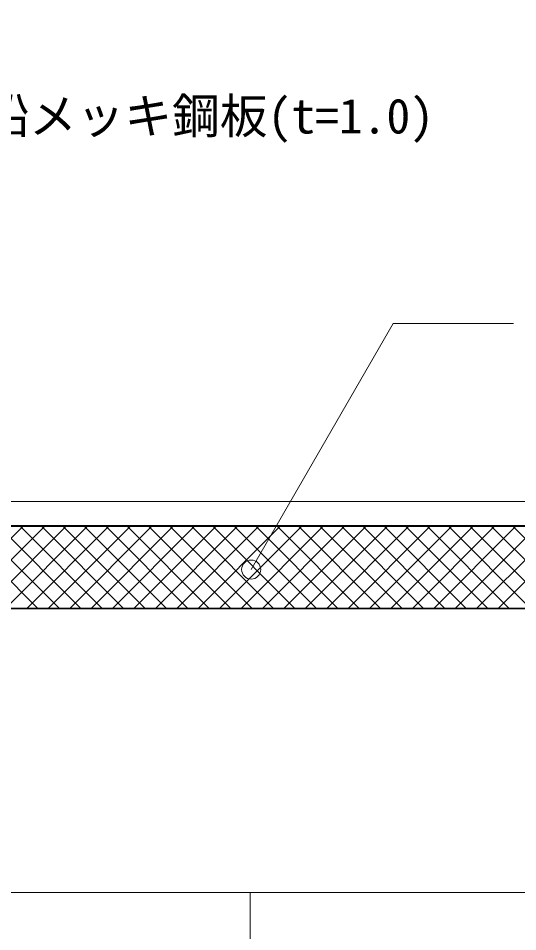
# Model space of a CAD drawing. Units: millimetres, scale not verified. Extents: x -1379 to 1381, y -955 to 955.
# Drawn here: x -351.7 to -142.3, y -470.4 to -87.2 of the extents above; entities that cross this region are included whole.
import ezdxf
from ezdxf.enums import TextEntityAlignment as Align

# ---------------------------------------------------------------- set-up
doc = ezdxf.new("R2010")
doc.units = ezdxf.units.MM
doc.header["$LTSCALE"] = 3
for name, color, linetype, lineweight in [('0-1_HATCH', 9, 'Continuous', 18), ('0-2_BOUSUI', 1, 'Continuous', 18), ('0-3_MOJI', 7, 'Continuous', 18), ('0-6_dannnetu', 6, 'Continuous', 18), ('0-8_TEKKOTU', 7, 'Continuous', 18)]:
    doc.layers.add(name, color=color, linetype=linetype, lineweight=lineweight)
doc.styles.add('ＭＳ ゴシック', font='')
doc.styles.get('ＭＳ ゴシック').set_extended_font_data('MS Gothic')

msp = doc.modelspace()

# ---------------------------------------------------------------- linework, layer by layer
at = {"layer": '0-1_HATCH'}
for p, q in [((-383.862, -334.609), (-349.712, -300.459)), ((-343.573, -334.609), (-377.723, -300.459)), ((-374.882, -334.609), (-340.732, -300.459)), ((-334.593, -334.609), (-368.743, -300.459)), ((-365.901, -334.609), (-331.751, -300.459)), ((-325.613, -334.609), (-359.763, -300.459)), ((-356.921, -334.609), (-322.771, -300.459)), ((-316.632, -334.609), (-350.782, -300.459)), ((-347.941, -334.609), (-313.791, -300.459)), ((-307.652, -334.609), (-341.802, -300.459)), ((-338.961, -334.609), (-304.811, -300.459)), ((-298.672, -334.609), (-332.822, -300.459)), ((-329.98, -334.609), (-295.83, -300.459)), ((-289.692, -334.609), (-323.842, -300.459)), ((-321, -334.609), (-286.85, -300.459)), ((-280.711, -334.609), (-314.861, -300.459)), ((-312.02, -334.609), (-277.87, -300.459)), ((-271.731, -334.609), (-305.881, -300.459)), ((-303.04, -334.609), (-268.89, -300.459)), ((-262.751, -334.609), (-296.901, -300.459)), ((-294.059, -334.609), (-259.909, -300.459)), ((-253.771, -334.609), (-287.921, -300.459)), ((-285.079, -334.609), (-250.929, -300.459)), ((-244.79, -334.609), (-278.94, -300.459)), ((-276.099, -334.609), (-241.949, -300.459)), ((-235.81, -334.609), (-269.96, -300.459)), ((-267.119, -334.609), (-232.969, -300.459)), ((-226.83, -334.609), (-260.98, -300.459)), ((-258.138, -334.609), (-223.988, -300.459)), ((-217.85, -334.609), (-252, -300.459)), ((-249.158, -334.609), (-215.008, -300.459)), ((-208.869, -334.609), (-243.019, -300.459)), ((-240.178, -334.609), (-206.028, -300.459)), ((-199.889, -334.609), (-234.039, -300.459)), ((-231.198, -334.609), (-197.048, -300.459)), ((-190.909, -334.609), (-225.059, -300.459)), ((-222.217, -334.609), (-188.067, -300.459)), ((-181.929, -334.609), (-216.079, -300.459)), ((-213.237, -334.609), (-179.087, -300.459)), ((-172.948, -334.609), (-207.098, -300.459)), ((-204.257, -334.609), (-170.107, -300.459)), ((-163.968, -334.609), (-198.118, -300.459)), ((-195.277, -334.609), (-161.127, -300.459)), ((-154.988, -334.609), (-189.138, -300.459)), ((-186.296, -334.609), (-152.146, -300.459)), ((-146.008, -334.609), (-180.158, -300.459)), ((-177.316, -334.609), (-143.166, -300.459)), ((-137.027, -334.609), (-171.177, -300.459)), ((-168.336, -334.609), (-134.186, -300.459)), ((-128.047, -334.609), (-162.197, -300.459)), ((-159.356, -334.609), (-125.206, -300.459)), ((-119.067, -334.609), (-153.217, -300.459)), ((-150.375, -334.609), (-116.225, -300.459)), ((-110.087, -334.609), (-144.237, -300.459))]:
    msp.add_line(p, q, dxfattribs=at)
at = {"layer": '0-2_BOUSUI'}
msp.add_lwpolyline([(914.063, -159.959), (259.888, -159.959), (220.03, -199.816), (220.03, -245.816), (175.888, -289.959), (-474.328, -289.959), (-518.47, -245.816), (-518.47, 120.184), (-559.328, 161.041), (-691.47, 161.041)], dxfattribs=at)
at = {"layer": '0-3_MOJI'}
msp.add_lwpolyline([(-144.006, -215.24), (-194.444, -215.24), (-254.037, -318.459)], dxfattribs=at)
msp.add_circle((-254.037, -318.459), 4, dxfattribs=at)
at = {"layer": '0-6_dannnetu'}
for p, q in [((-563.47, -299.959), (265.03, -299.959)), ((-563.47, -300.459), (265.03, -300.459)), ((-563.47, -334.609), (265.03, -334.609)), ((-563.47, -334.959), (265.03, -334.959))]:
    msp.add_line(p, q, dxfattribs=at)
at = {"layer": '0-8_TEKKOTU'}
msp.add_line((-254.47, -453.959), (914.063, -453.959), dxfattribs=at)
msp.add_lwpolyline([(-428.97, -477.959), (-554.47, -477.959), (-554.47, -453.959), (-254.47, -453.959), (-254.47, -477.959), (-379.97, -477.959)], dxfattribs=at)

# ---------------------------------------------------------------- texts
at = {"layer": '0-3_MOJI', "style": 'ＭＳ ゴシック'}
msp.add_text('溶融亜鉛メッキ鋼板(t=1.0)', height=14.66, dxfattribs=at).set_placement((-427.153, -139.961), align=Align.BOTTOM_LEFT)

doc.saveas('drawing.dxf')
